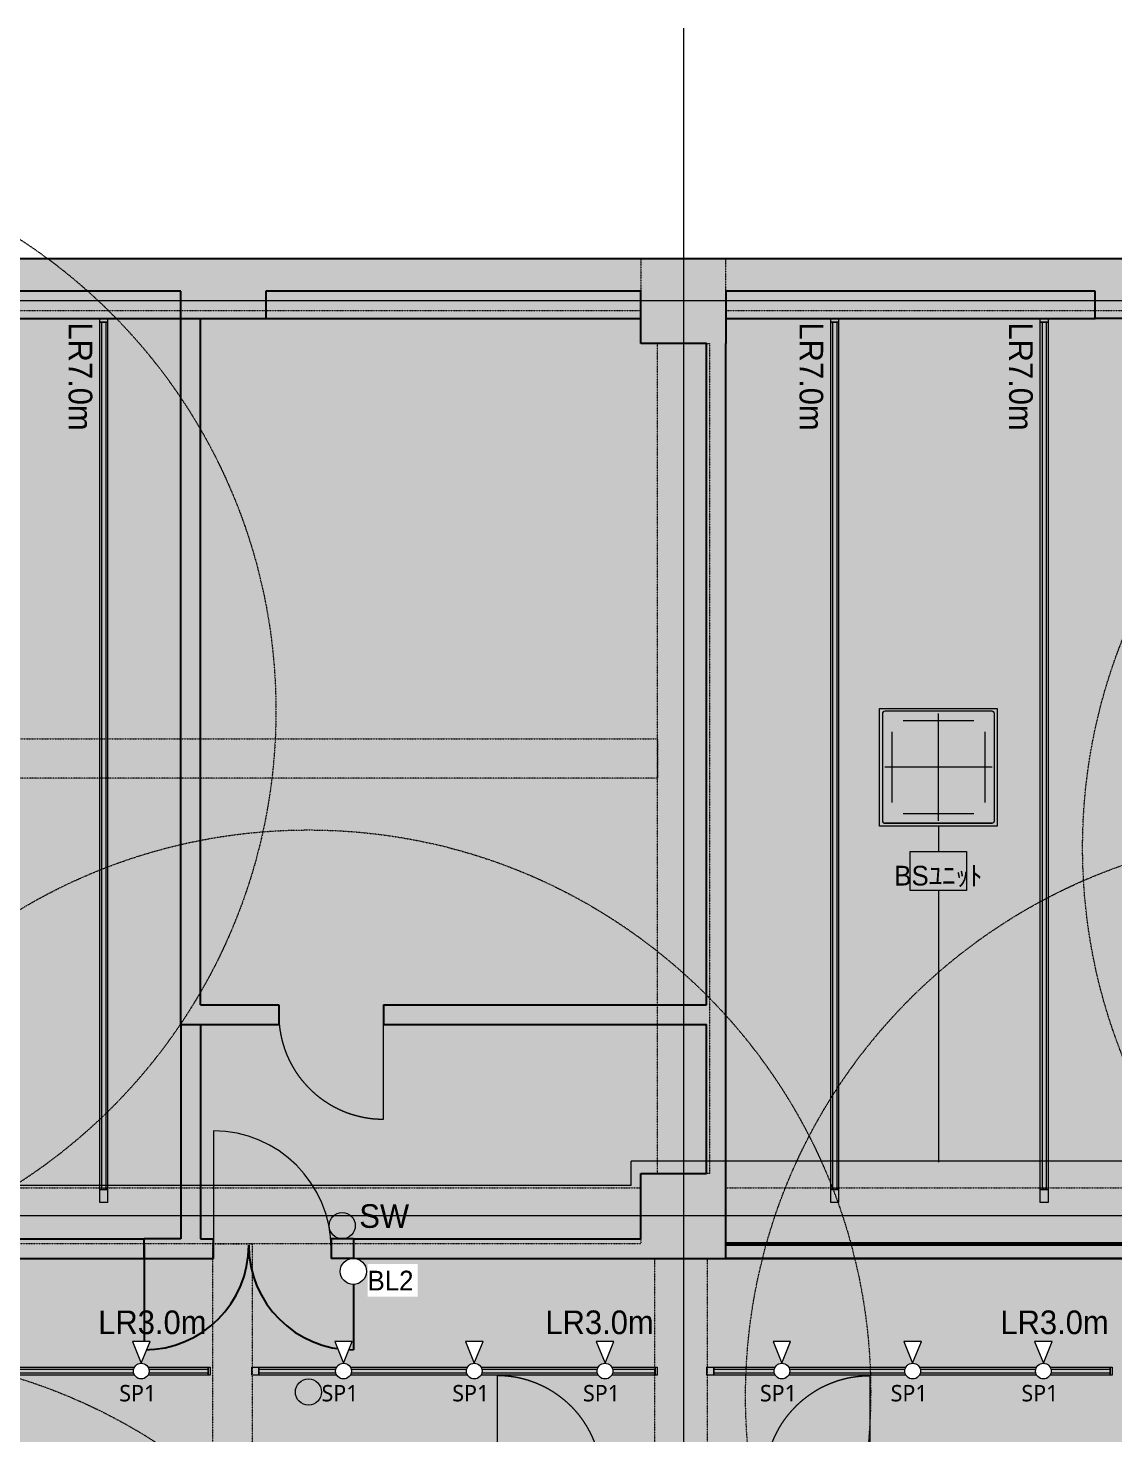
# Model space of a CAD drawing. Header units: millimetres. Extents: x -376000 to 292178, y -193032 to 188048.
# Drawn here: x -241370 to -233066, y 62181 to 72936 of the extents above; entities that cross this region are included whole.
import ezdxf

# ---------------------------------------------------------------- set-up
doc = ezdxf.new("R2010")
doc.units = ezdxf.units.MM
for name, pattern in [('VW-01 短破線', [2.116125, 1.058062, -1.058062]), ('ラインタイプ-1', [2.116531, 1.058062, -1.058469]), ('ラインタイプ-28', [1.058161, 0.705383, -0.352778]), ('ラインタイプ-6', [5.291531, 3.175, -1.058062, 0.352704, -0.705764])]:
    doc.linetypes.add(name, pattern=pattern)
for name, color, linetype, lineweight, true_color in [('02_0.25', 1, 'Continuous', 25, 0xff0000), ('04_0.10', 7, 'Continuous', 9, 0x0099ff), ('05_0.05点線', 9, 'ラインタイプ-28', 5, 0x808080), ('06一点鎖線', 7, 'ラインタイプ-6', 9, 0x9999ff), ('08_ハッチ・色', 7, 'Continuous', 5, 0x888888)]:
    doc.layers.add(name, color=color, linetype=linetype, lineweight=lineweight, true_color=true_color)
for name, color, linetype, lineweight in [('07_文字・記号', 7, 'Continuous', 9), ('_塗（エリア） (2D)', 7, 'Continuous', 5), ('_塗（壁） (2D)', 7, 'Continuous', 5), ('_天井プロット (2D)', 7, 'Continuous', 5), ('_平面図(既存部) (2D)', 7, 'Continuous', 5), ('_平面図（新設） (2D)', 7, 'Continuous', 5), ('_梁 (2D)', 7, 'Continuous', 5), ('_給排水ガス (2D)', 7, 'Continuous', 5), ('_解体部 (2D)', 7, 'Continuous', 5), ('一般', 7, 'Continuous', 5)]:
    doc.layers.add(name, color=color, linetype=linetype, lineweight=lineweight)
doc.styles.add('Yu Gothic UI (bold)', font='Yu Gothic UI.ttf')
doc.styles.add('ＭＳ Ｐゴシック', font='MS PGothic.ttf')

# ---------------------------------------------------------------- blocks, each defined once
blk = doc.blocks.new('給排水ガス (2D)')
at = {"layer": '07_文字・記号', "color": 5, "lineweight": 18, "true_color": 0x0000ff}
for p, q in [((-234408, 66831), (-234408, 66637)), ((-234408, 66337), (-234408, 64260)), ((-227448, 64266), (-236758, 64266)), ((-236758, 64080), (-236758, 64266)), ((-236758, 64080), (-242626, 64080))]:
    blk.add_line(p, q, dxfattribs=at)
blk = doc.blocks.new('塗（エリア） (2D)')
at = {"layer": '08_ハッチ・色', "linetype": 'Continuous', "lineweight": 0, "true_color": 0xffa264, "transparency": 33554610}
blk.add_hatch(color=21, dxfattribs=at).paths.add_polyline_path([(-247393, 71049), (-247393, 64114), (-247343, 64114), (-247343, 63599), (-240128, 63599), (-240128, 71049)])
at = {"layer": '08_ハッチ・色', "linetype": 'Continuous', "lineweight": 0, "true_color": 0xdddddd, "transparency": 33554559}
blk.add_hatch(color=254, dxfattribs=at).paths.add_polyline_path([(-240128, 71064), (-236108, 71064), (-236108, 63599), (-240128, 63599)])
at = {"layer": '08_ハッチ・色', "linetype": 'Continuous', "lineweight": 0, "true_color": 0x74ff63, "transparency": 33554559}
blk.add_hatch(color=91, dxfattribs=at).paths.add_polyline_path([(-227667, 63599), (-236108, 63599), (-236108, 71049), (-225358, 71049), (-225358, 67768), (-227667, 67768)])
at = {"layer": '08_ハッチ・色', "linetype": 'Continuous', "lineweight": 0, "true_color": 0xd9d2ae, "transparency": 33554559}
blk.add_hatch(color=9, dxfattribs=at).paths.add_polyline_path([(-250143, 61859), (-250143, 64114), (-247343, 64114), (-247343, 63599), (-227667, 63599), (-227667, 65233), (-225358, 65233), (-225358, 63624), (-222308, 63624), (-222308, 61859)])
blk = doc.blocks.new('塗（壁） (2D)')
at = {"layer": '02_0.25', "linetype": 'Continuous', "lineweight": 0, "true_color": 0xaaaaaa}
for points in [[(-240203, 70714), (-240053, 70714), (-240053, 65314), (-240203, 65314)], [(-240203, 70714), (-240053, 70714), (-240053, 65314), (-240203, 65314)], [(-236684, 63674), (-236684, 63524), (-238883, 63524), (-238883, 63674)]]:
    blk.add_hatch(color=253, dxfattribs=at).paths.add_polyline_path(points)
at = {"layer": '08_ハッチ・色', "color": 253, "true_color": 0xaaaaaa}
for points in [[(-242933, 70924), (-240203, 70924), (-242933, 71174), (-240203, 71174)], [(-242933, 70924), (-240203, 70924), (-242933, 71174), (-240203, 71174)], [(-240203, 70714), (-239553, 70714), (-240203, 71174), (-239553, 71174)], [(-240203, 70714), (-239553, 70714), (-240203, 71174), (-239553, 71174)], [(-239553, 70924), (-236683, 70924), (-239553, 71174), (-236683, 71174)], [(-239553, 70924), (-236683, 70924), (-239553, 71174), (-236683, 71174)], [(-236683, 70524), (-236033, 70524), (-236683, 71174), (-236033, 71174)], [(-236683, 70524), (-236033, 70524), (-236683, 71174), (-236033, 71174)], [(-236033, 70924), (-233210, 70924), (-236033, 71174), (-233210, 71174)], [(-236033, 70924), (-233210, 70924), (-236033, 71174), (-233210, 71174)], [(-233210, 70714), (-232560, 70714), (-233210, 71174), (-232560, 71174)], [(-233210, 70714), (-232560, 70714), (-233210, 71174), (-232560, 71174)], [(-242933, 70714), (-240203, 70714), (-242933, 70924), (-240203, 70924)], [(-242933, 70714), (-240203, 70714), (-242933, 70924), (-240203, 70924)], [(-239553, 70714), (-236683, 70714), (-239553, 70924), (-236683, 70924)], [(-239553, 70714), (-236683, 70714), (-239553, 70924), (-236683, 70924)], [(-236033, 70714), (-233210, 70714), (-236033, 70924), (-233210, 70924)], [(-236033, 70714), (-233210, 70714), (-236033, 70924), (-233210, 70924)]]:
    blk.add_solid(points, dxfattribs=at)
at = {"layer": '08_ハッチ・色', "color": 253, "linetype": 'Continuous', "true_color": 0xaaaaaa}
for points in [[(-236183, 64174), (-236033, 64174), (-236183, 70524), (-236033, 70524)], [(-240053, 65314), (-239453, 65314), (-240053, 65464), (-239453, 65464)], [(-238653, 65314), (-236183, 65314), (-238653, 65464), (-236183, 65464)], [(-240483, 63674), (-242683, 63674), (-240483, 63524), (-242683, 63524)], [(-240633, 63644), (-242683, 63644), (-240633, 63524), (-242683, 63524)]]:
    blk.add_solid(points, dxfattribs=at)
at = {"layer": '08_ハッチ・色', "color": 141}
for points in [[(-240203, 63674), (-240053, 63674), (-240203, 65314), (-240053, 65314)], [(-240483, 63674), (-240483, 63524), (-239953, 63674), (-239953, 63524)], [(-238883, 63524), (-238883, 63674), (-239053, 63524), (-239053, 63674)], [(-236033, 63644), (-236033, 63524), (-229783, 63644), (-229783, 63524)]]:
    blk.add_solid(points, dxfattribs=at)
at = {"layer": '08_ハッチ・色', "color": 253, "linetype": 'Continuous', "true_color": 0xaaaaaa, "transparency": 33554687}
blk.add_solid([(-236683, 63524), (-236033, 63524), (-236683, 64174), (-236033, 64174)], dxfattribs=at)
blk.add_solid([(-236683, 63524), (-236033, 63524), (-236683, 64174), (-236033, 64174)], dxfattribs=at)
blk = doc.blocks.new('グループ-70')
at = {"layer": '一般'}
blk.add_line((-237783, 62626), (-237783, 61826), dxfattribs=at)
blk.add_open_spline([(-236983, 61826), (-236983, 61865), (-236987, 61904), (-236990, 61944), (-236998, 61982), (-237006, 62021), (-237017, 62058), (-237029, 62096), (-237044, 62132), (-237059, 62169), (-237077, 62203), (-237096, 62238), (-237118, 62271), (-237139, 62303), (-237164, 62334), (-237189, 62364), (-237217, 62392), (-237245, 62420), (-237275, 62444), (-237306, 62469), (-237338, 62491), (-237371, 62513), (-237406, 62532), (-237440, 62550), (-237477, 62565), (-237513, 62580), (-237551, 62592), (-237588, 62603), (-237627, 62611), (-237665, 62618), (-237704, 62622), (-237743, 62626), (-237783, 62626)], degree=2, knots=[0, 0, 0, 0.0625, 0.0625, 0.125, 0.125, 0.1875, 0.1875, 0.25, 0.25, 0.3125, 0.3125, 0.375, 0.375, 0.4375, 0.4375, 0.5, 0.5, 0.5625, 0.5625, 0.625, 0.625, 0.6875, 0.6875, 0.75, 0.75, 0.8125, 0.8125, 0.875, 0.875, 0.9375, 0.9375, 1, 1, 1], dxfattribs=at)
blk = doc.blocks.new('グループ-71')
at = {"layer": '一般'}
blk.add_line((-234933, 62626), (-234933, 61826), dxfattribs=at)
blk.add_open_spline([(-235733, 61826), (-235733, 61865), (-235729, 61904), (-235725, 61944), (-235717, 61982), (-235710, 62021), (-235698, 62058), (-235687, 62096), (-235672, 62132), (-235657, 62169), (-235638, 62203), (-235620, 62238), (-235598, 62271), (-235576, 62303), (-235551, 62334), (-235526, 62364), (-235498, 62392), (-235471, 62420), (-235440, 62444), (-235410, 62469), (-235377, 62491), (-235345, 62513), (-235310, 62532), (-235275, 62550), (-235239, 62565), (-235203, 62580), (-235165, 62592), (-235127, 62603), (-235089, 62611), (-235050, 62618), (-235011, 62622), (-234972, 62626), (-234933, 62626)], degree=2, knots=[0, 0, 0, 0.0625, 0.0625, 0.125, 0.125, 0.1875, 0.1875, 0.25, 0.25, 0.3125, 0.3125, 0.375, 0.375, 0.4375, 0.4375, 0.5, 0.5, 0.5625, 0.5625, 0.625, 0.625, 0.6875, 0.6875, 0.75, 0.75, 0.8125, 0.8125, 0.875, 0.875, 0.9375, 0.9375, 1, 1, 1], dxfattribs=at)
blk = doc.blocks.new('グループ-72')
at = {"layer": '一般'}
blk.add_line((-238653, 64589), (-238653, 65389), dxfattribs=at)
blk.add_open_spline([(-239453, 65389), (-239453, 65349), (-239449, 65310), (-239445, 65271), (-239437, 65232), (-239430, 65194), (-239418, 65156), (-239407, 65119), (-239392, 65082), (-239377, 65046), (-239358, 65011), (-239340, 64977), (-239318, 64944), (-239296, 64911), (-239271, 64881), (-239246, 64851), (-239218, 64823), (-239191, 64795), (-239160, 64770), (-239130, 64745), (-239097, 64723), (-239065, 64702), (-239030, 64683), (-238995, 64665), (-238959, 64649), (-238923, 64634), (-238885, 64623), (-238847, 64612), (-238809, 64604), (-238770, 64596), (-238731, 64592), (-238692, 64589), (-238653, 64589)], degree=2, knots=[0, 0, 0, 0.0625, 0.0625, 0.125, 0.125, 0.1875, 0.1875, 0.25, 0.25, 0.3125, 0.3125, 0.375, 0.375, 0.4375, 0.4375, 0.5, 0.5, 0.5625, 0.5625, 0.625, 0.625, 0.6875, 0.6875, 0.75, 0.75, 0.8125, 0.8125, 0.875, 0.875, 0.9375, 0.9375, 1, 1, 1], dxfattribs=at)
blk = doc.blocks.new('平面図(既存部) (2D)')
at = {"layer": '02_0.25'}
for p, q in [((-250482.756, 71173.559), (-214832.756, 71173.559)), ((-250482.756, 71173.559), (-214832.756, 71173.559)), ((-240202.756, 70923.559), (-242932.756, 70923.559)), ((-240202.756, 70923.559), (-242932.756, 70923.559)), ((-240202.756, 70713.559), (-240202.756, 70923.559)), ((-240202.756, 70713.559), (-240202.756, 70923.559)), ((-236682.756, 70923.559), (-239552.756, 70923.559)), ((-239552.756, 70923.559), (-239552.756, 70713.559)), ((-236682.756, 70923.559), (-239552.756, 70923.559)), ((-239552.756, 70923.559), (-239552.756, 70713.559)), ((-236682.756, 70523.559), (-236682.756, 70923.559)), ((-236682.756, 70523.559), (-236682.756, 70923.559)), ((-233210, 70923.559), (-236037.244, 70923.559)), ((-233210, 70923.559), (-236037.244, 70923.559)), ((-236032.756, 70923.559), (-236032.756, 70523.559)), ((-236032.756, 70923.559), (-236032.756, 70523.559)), ((-233210, 70713.559), (-233210, 70923.559)), ((-233210, 70713.559), (-233210, 70923.559)), ((-242932.756, 70713.559), (-236682.756, 70713.559)), ((-242932.756, 70713.559), (-236682.756, 70713.559)), ((-240202.756, 65313.559), (-240202.756, 70713.559)), ((-240052.756, 65463.559), (-240052.756, 70713.559)), ((-236032.756, 70713.559), (-233210, 70713.559)), ((-232560, 70713.559), (-233210, 70713.559)), ((-232560, 70713.559), (-233210, 70713.559)), ((-236182.756, 70523.559), (-236682.756, 70523.559)), ((-236182.756, 70523.559), (-236682.756, 70523.559)), ((-236182.756, 65463.559), (-236182.756, 70523.559)), ((-236032.756, 64173.559), (-236032.756, 70523.559)), ((-240052.756, 65463.559), (-239452.756, 65463.559)), ((-239452.756, 65463.559), (-239452.756, 65313.559)), ((-238652.756, 65463.559), (-238652.756, 65313.559)), ((-238652.756, 65463.559), (-236182.756, 65463.559)), ((-240202.756, 65313.559), (-239452.756, 65313.559)), ((-238652.756, 65313.559), (-236182.756, 65313.559)), ((-236182.756, 64173.559), (-236182.756, 65313.559)), ((-236682.756, 64173.559), (-236182.756, 64173.559)), ((-236682.756, 63673.559), (-236682.756, 64173.559)), ((-236032.756, 63523.559), (-236032.756, 64173.559)), ((-242681.626, 63673.559), (-240482.756, 63673.559)), ((-240482.756, 63523.559), (-240482.756, 63673.559)), ((-238882.756, 63673.559), (-236682.756, 63673.559)), ((-238882.756, 63673.559), (-238882.756, 63523.559)), ((-242932.756, 63523.559), (-240482.756, 63523.559)), ((-238882.756, 63523.559), (-236682.756, 63523.559)), ((-236682.756, 63523.559), (-236032.756, 63523.559)), ((-236682.756, 63523.559), (-236032.756, 63523.559))]:
    blk.add_line(p, q, dxfattribs=at)
at = {"layer": '06一点鎖線'}
for p, q in [((-236357.756, 72935.684), (-236357.756, 54935.684)), ((-236357.756, 72935.684), (-236357.756, 54935.684)), ((-212828.665, 70848.559), (-252828.665, 70848.559)), ((-212828.665, 70848.559), (-252828.665, 70848.559)), ((-212828.665, 63848.559), (-252828.665, 63848.559)), ((-212828.665, 63848.559), (-252828.665, 63848.559))]:
    blk.add_line(p, q, dxfattribs=at)
at = {"layer": '一般', "color": 7, "transparency": 33554559}
blk.add_blockref('グループ-72', (0, 0), dxfattribs=at)
at = {"layer": '一般'}
for name in ['グループ-70', 'グループ-71']:
    blk.add_blockref(name, (0, 0), dxfattribs=at)
blk = doc.blocks.new('解体部 (2D)')
at = {"layer": '02_0.25'}
for p, q in [((-240482.756, 63623.559), (-240482.756, 62823.559)), ((-238882.756, 63623.559), (-238882.756, 62823.559)), ((-231032.756, 63623.559), (-236032.756, 63623.559)), ((-231032.756, 63523.559), (-236032.756, 63523.559))]:
    blk.add_line(p, q, dxfattribs=at)
for centre, start, end in [((-240482.756, 63623.559), 270, 0), ((-238882.756, 63623.559), 180, 270)]:
    blk.add_arc(centre, 800, start, end, dxfattribs=at)
blk = doc.blocks.new('グループ-544')
at = {"layer": '04_0.10'}
blk.add_line((-239953, 64499), (-239953, 63599), dxfattribs=at)
blk.add_arc((-239953, 63599), 900, 0, 90, dxfattribs=at)
blk = doc.blocks.new('平面図（新設） (2D)')
at = {"layer": '02_0.25'}
for p, q in [((-240202.756, 65313.559), (-240202.756, 63673.559)), ((-240052.756, 65313.559), (-240052.756, 63673.559)), ((-240202.756, 63673.559), (-240482.756, 63673.559)), ((-240052.756, 63673.559), (-239952.756, 63673.559)), ((-239952.756, 63523.559), (-239952.756, 63673.559)), ((-238882.756, 63673.559), (-239052.756, 63673.559)), ((-239052.756, 63673.559), (-239052.756, 63523.559)), ((-236032.756, 63643.559), (-229782.756, 63643.559)), ((-240482.756, 63523.559), (-239952.756, 63523.559)), ((-238882.756, 63523.559), (-239052.756, 63523.559)), ((-236032.756, 63523.559), (-229782.756, 63523.559))]:
    blk.add_line(p, q, dxfattribs=at)
at = {"layer": '04_0.10'}
blk.add_blockref('グループ-544', (0, 0), dxfattribs=at)
blk = doc.blocks.new('グループ-1160')
at = {"layer": '07_文字・記号', "color": 160, "linetype": 'Continuous', "lineweight": 5, "true_color": 0x003dff, "transparency": 33554687, "flags": 128}
for points in [[(-243025, 62631), (-243078, 62631), (-243078, 62691), (-243025, 62691)], [(-239994, 62631), (-243025, 62631), (-243025, 62691), (-239994, 62691)], [(-239994, 62646), (-243025, 62646), (-243025, 62676), (-239994, 62676)], [(-239978, 62631), (-239994, 62631), (-239994, 62691), (-239978, 62691)]]:
    blk.add_lwpolyline(points, close=True, dxfattribs=at)
at = {"layer": '07_文字・記号', "color": 160, "true_color": 0x003dff, "insert": (-240420, 63033), "char_height": 180.9, "attachment_point": 5, "line_spacing_factor": 1.007907, "style": 'ＭＳ Ｐゴシック'}
blk.add_mtext('LR3.0m', dxfattribs=at)
blk = doc.blocks.new('グループ-1161')
at = {"layer": '07_文字・記号', "color": 160, "linetype": 'Continuous', "lineweight": 5, "true_color": 0x003dff, "transparency": 33554687, "flags": 128}
for points in [[(-239605, 62631), (-239658, 62631), (-239658, 62691), (-239605, 62691)], [(-236574, 62631), (-239605, 62631), (-239605, 62691), (-236574, 62691)], [(-236574, 62646), (-239605, 62646), (-239605, 62676), (-236574, 62676)], [(-236558, 62631), (-236574, 62631), (-236574, 62691), (-236558, 62691)]]:
    blk.add_lwpolyline(points, close=True, dxfattribs=at)
at = {"layer": '07_文字・記号', "color": 160, "true_color": 0x003dff, "insert": (-237000, 63033), "char_height": 180.9, "attachment_point": 5, "line_spacing_factor": 1.007907, "style": 'ＭＳ Ｐゴシック'}
blk.add_mtext('LR3.0m', dxfattribs=at)
blk = doc.blocks.new('グループ-1162')
at = {"layer": '07_文字・記号', "color": 160, "linetype": 'Continuous', "lineweight": 5, "true_color": 0x003dff, "transparency": 33554687, "flags": 128}
for points in [[(-236125, 62631), (-236178, 62631), (-236178, 62691), (-236125, 62691)], [(-233094, 62631), (-236125, 62631), (-236125, 62691), (-233094, 62691)], [(-233094, 62646), (-236125, 62646), (-236125, 62676), (-233094, 62676)], [(-233078, 62631), (-233094, 62631), (-233094, 62691), (-233078, 62691)]]:
    blk.add_lwpolyline(points, close=True, dxfattribs=at)
at = {"layer": '07_文字・記号', "color": 160, "true_color": 0x003dff, "insert": (-233520, 63033), "char_height": 180.9, "attachment_point": 5, "line_spacing_factor": 1.007907, "style": 'ＭＳ Ｐゴシック'}
blk.add_mtext('LR3.0m', dxfattribs=at)
blk = doc.blocks.new('グループ-1184')
at = {"color": 255}
blk.add_wipeout([(67, 218), (-67, 218), (0, 52)], dxfattribs=at).dxf.layer = '07_文字・記号'
at = {"layer": '07_文字・記号', "color": 160, "true_color": 0x003dff, "flags": 128}
blk.add_lwpolyline([(67, 218), (-67, 218), (0, 52)], close=True, dxfattribs=at)
at = {"color": 255}
blk.add_wipeout([(38, -55), (33, -58), (28, -61), (23, -64), (17, -66), (11, -67), (5, -68), (0, -68), (-6, -68), (-12, -67), (-18, -66), (-23, -64), (-29, -61), (-34, -58), (-38, -54), (-43, -50), (-47, -46), (-50, -41), (-53, -36), (-56, -31), (-58, -25), (-59, -20), (-60, -14), (-60, -8), (-60, -2), (-59, 4), (-57, 10), (-55, 15), (-53, 20), (-50, 25), (-46, 30), (-42, 34), (-38, 38), (-33, 42), (-28, 45), (-23, 47), (-17, 49), (-11, 51), (-5, 51), (0, 52), (6, 51), (12, 50), (18, 49), (23, 47), (29, 44), (34, 41), (38, 38), (43, 34), (47, 29), (50, 25), (53, 20), (56, 14), (58, 9), (59, 3), (60, -3), (60, -9), (60, -15), (59, -20), (57, -26), (55, -32), (53, -37), (50, -42), (46, -47), (42, -51)], dxfattribs=at).dxf.layer = '07_文字・記号'
at = {"layer": '07_文字・記号', "color": 160, "true_color": 0x003dff}
blk.add_circle((0, -8), 60, dxfattribs=at)
blk = doc.blocks.new('照明(スポット)-1')
at = {"layer": '07_文字・記号', "color": 160, "true_color": 0x003dff, "transparency": 33554687, "insert": (-168, -114), "char_height": 125.6, "attachment_point": 1, "line_spacing_factor": 1.03018, "style": 'Yu Gothic UI (bold)'}
blk.add_mtext('SP1', dxfattribs=at)
at = {"layer": '07_文字・記号', "color": 160, "true_color": 0x003dff}
blk.add_blockref('グループ-1184', (0, 0), dxfattribs=at)
blk = doc.blocks.new('LR4m')
at = {"layer": '07_文字・記号', "color": 160, "linetype": 'Continuous', "lineweight": 5, "true_color": 0x003dff, "transparency": 33554687, "flags": 128}
for points in [[(48, 4945), (48, 5045), (108, 5045), (108, 4945)], [(48, -1690), (48, 4945), (108, 4945), (108, -1690)], [(62, -1690), (62, 4945), (92, 4945), (92, -1690)], [(48, -1720), (48, -1690), (108, -1690), (108, -1720)]]:
    blk.add_lwpolyline(points, close=True, dxfattribs=at)
at = {"layer": '07_文字・記号', "color": 160, "true_color": 0x003dff, "insert": (257, -1275), "char_height": 180.9, "attachment_point": 5, "rotation": 90, "line_spacing_factor": 1.007907, "style": 'ＭＳ Ｐゴシック'}
blk.add_mtext('LR7.0m', dxfattribs=at)
blk = doc.blocks.new('非常用照明')
at = {"layer": '07_文字・記号', "linetype": 'Continuous', "lineweight": 0, "true_color": 0x00d136}
h = blk.add_hatch(color=102, dxfattribs=at)
edge = h.paths.add_edge_path()
edge.add_arc((0, 0), 100, 0, 360)
at = {"layer": '07_文字・記号', "color": 92, "true_color": 0x14b500}
blk.add_circle((0, 0), 100, dxfattribs=at)
blk = doc.blocks.new('グループ-1166')
at = {"layer": '07_文字・記号', "linetype": 'Continuous', "lineweight": 0, "true_color": 0x02abea}
blk.add_hatch(color=140, dxfattribs=at).paths.add_polyline_path([(-450, 450), (450, 450), (450, -450), (-450, -450)])
at = {"layer": '07_文字・記号'}
for p, q in [((-428, 410), (-428, -410)), ((410, 428), (-410, 428)), ((270, 356), (-270, 356)), ((0, -410), (0, 410)), ((428, -410), (428, 410)), ((-356, 270), (-356, -270)), ((356, 270), (356, -270)), ((410, 0), (-410, 0)), ((410, -428), (-410, -428)), ((270, -356), (-270, -356))]:
    blk.add_line(p, q, dxfattribs=at)
at = {"layer": '07_文字・記号', "flags": 128}
blk.add_lwpolyline([(-450, 450), (450, 450), (450, -450), (-450, -450)], close=True, dxfattribs=at)
for points in [[(-410, 428, 0.198861), (-422, 422, 0.198934), (-428, 410)], [(-410, 428, 0.414132), (-428, 410), (-428, -410)], [(428, 410, 0.414296), (410, 428), (-410, 428)], [(428, 410, 0.198964), (422, 422, 0.198891), (410, 428)], [(410, -428, 0.414132), (428, -410), (428, 410)], [(-428, -410, 0.198964), (-422, -422, 0.198891), (-410, -428)], [(-428, -410, 0.198964), (-422, -422, 0.198891), (-410, -428)], [(-428, -410, 0.414296), (-410, -428), (410, -428)], [(410, -428, 0.198861), (422, -422, 0.198934), (428, -410)]]:
    blk.add_lwpolyline(points, format="xyb", dxfattribs=at)
at = {"layer": '07_文字・記号', "insert": (0, 238), "char_height": 1.51, "attachment_point": 2, "line_spacing_factor": 0.99804, "style": 'ＭＳ Ｐゴシック'}
blk.add_mtext('AC', dxfattribs=at)
blk = doc.blocks.new('シンボル-5')
at = {"layer": '07_文字・記号'}
blk.add_blockref('グループ-1166', (0, 0), dxfattribs=at)
blk = doc.blocks.new('グループ-1365')
at = {"layer": '07_文字・記号', "linetype": 'Continuous', "lineweight": 0, "true_color": 0x02abea, "transparency": 33554687}
blk.add_hatch(color=140, dxfattribs=at).paths.add_polyline_path([(-234193, 66637), (-234193, 66337), (-234623, 66337), (-234623, 66637)])
at = {"layer": '07_文字・記号', "color": 7, "linetype": 'Continuous', "lineweight": 5, "transparency": 33554687, "flags": 128}
blk.add_lwpolyline([(-234193, 66637), (-234193, 66337), (-234623, 66337), (-234623, 66637)], close=True, dxfattribs=at)
at = {"layer": '07_文字・記号', "color": 7, "insert": (-234408, 66527), "char_height": 150.8, "attachment_point": 2, "line_spacing_factor": 1.006498, "style": 'ＭＳ Ｐゴシック'}
blk.add_mtext('BSﾕﾆｯﾄ', dxfattribs=at)
blk = doc.blocks.new('天井プロット (2D)')
at = {"layer": '07_文字・記号', "linetype": 'Continuous', "lineweight": 0, "true_color": 0x0036e9}
h = blk.add_hatch(color=160, dxfattribs=at)
edge = h.paths.add_edge_path()
edge.add_arc((-238968, 63774), 100, 0, 360)
at = {"layer": '07_文字・記号', "color": 100, "linetype": 'VW-01 短破線', "true_color": 0x00ff3f}
for centre in [(-243775, 67713), (-229005, 66665), (-231583, 62470)]:
    blk.add_circle(centre, 4300, dxfattribs=at)
at = {"layer": '07_文字・記号', "color": 160, "true_color": 0x0036e9}
blk.add_circle((-238968, 63774), 100, dxfattribs=at)
at = {"layer": '07_文字・記号', "color": 7, "rotation": 180}
for p in [(-240714, 68995), (-235124, 68995), (-233521, 68995)]:
    blk.add_blockref('LR4m', p, dxfattribs=at)
at = {"layer": '07_文字・記号', "color": 7}
for name, p in [('シンボル-5', (-234408, 67281)), ('グループ-1160', (0, 0)), ('グループ-1161', (0, 0)), ('グループ-1162', (0, 0))]:
    blk.add_blockref(name, p, dxfattribs=at)
at = {"layer": '07_文字・記号', "color": 7, "transparency": 33554687}
blk.add_blockref('グループ-1365', (0, 0), dxfattribs=at)
at = {"layer": '07_文字・記号', "color": 160, "true_color": 0x0036e9, "insert": (-238837, 63938), "char_height": 180.9, "attachment_point": 1, "line_spacing_factor": 1.007907, "style": 'ＭＳ Ｐゴシック'}
blk.add_mtext('SW', dxfattribs=at)
at = {"color": 255}
blk.add_wipeout([(-238783, 63419), (-238784, 63409), (-238786, 63399), (-238789, 63390), (-238792, 63381), (-238797, 63372), (-238802, 63364), (-238809, 63356), (-238816, 63349), (-238823, 63343), (-238831, 63338), (-238840, 63333), (-238849, 63329), (-238858, 63327), (-238868, 63325), (-238878, 63324), (-238888, 63324), (-238897, 63325), (-238907, 63327), (-238916, 63329), (-238926, 63333), (-238934, 63338), (-238942, 63343), (-238950, 63349), (-238957, 63356), (-238963, 63364), (-238969, 63372), (-238973, 63381), (-238977, 63390), (-238980, 63399), (-238982, 63409), (-238983, 63419), (-238983, 63428), (-238982, 63438), (-238980, 63448), (-238977, 63457), (-238973, 63466), (-238969, 63475), (-238963, 63483), (-238957, 63491), (-238950, 63498), (-238942, 63504), (-238934, 63509), (-238926, 63514), (-238916, 63518), (-238907, 63521), (-238897, 63522), (-238888, 63523), (-238878, 63523), (-238868, 63522), (-238858, 63521), (-238849, 63518), (-238840, 63514), (-238831, 63509), (-238823, 63504), (-238816, 63498), (-238809, 63491), (-238802, 63483), (-238797, 63475), (-238792, 63466), (-238789, 63457), (-238786, 63448), (-238784, 63438), (-238783, 63428)], dxfattribs=at).dxf.layer = '07_文字・記号'
at = {"layer": '07_文字・記号', "color": 160, "true_color": 0x0036e9}
blk.add_circle((-238883, 63424), 100, dxfattribs=at)
at = {"layer": '07_文字・記号'}
for p in [(-238958, 62669), (-237958, 62669), (-236958, 62669), (-234605, 62669), (-233605, 62669)]:
    blk.add_blockref('照明(スポット)-1', p, dxfattribs=at)
at = {"layer": '07_文字・記号', "color": 100, "linetype": 'VW-01 短破線', "true_color": 0x00ff3f}
blk.add_circle((-242721, 58500), 4300, dxfattribs=at)
at = {"layer": '07_文字・記号', "color": 7}
blk.add_blockref('非常用照明', (-239226, 62501), dxfattribs=at)
at = {"color": 255}
blk.add_wipeout([(-238774, 63230), (-238390, 63230), (-238390, 63480), (-238774, 63480)], dxfattribs=at).dxf.layer = '07_文字・記号'
at = {"layer": '07_文字・記号', "color": 100, "linetype": 'VW-01 短破線', "true_color": 0x00ff3f}
blk.add_circle((-239226, 62501), 4300, dxfattribs=at)
at = {"layer": '07_文字・記号', "color": 160, "true_color": 0x0036e9, "insert": (-238774, 63429), "char_height": 150.8, "attachment_point": 1, "line_spacing_factor": 1.006498, "style": 'ＭＳ Ｐゴシック'}
blk.add_mtext('BL2', dxfattribs=at)
at = {"layer": '07_文字・記号'}
for p in [(-240505, 62669), (-235605, 62669)]:
    blk.add_blockref('照明(スポット)-1', p, dxfattribs=at)
blk = doc.blocks.new('梁 (2D)')
at = {"layer": '05_0.05点線', "color": 7, "linetype": 'ラインタイプ-1', "flags": 128}
for points in [[(-236682.756, 71173.559), (-236682.756, 70773.559), (-242932.756, 70773.559), (-242932.756, 71173.559)], [(-229782.756, 71173.559), (-229782.756, 70773.559), (-236032.756, 70773.559), (-236032.756, 71173.559)], [(-236157.756, 64173.559), (-236557.756, 64173.559), (-236557.756, 70523.559), (-236157.756, 70523.559)], [(-236557.756, 67498.559), (-236557.756, 67198.559), (-243057.756, 67198.559), (-243057.756, 67498.559)], [(-236682.756, 64063.559), (-236682.756, 63633.559), (-242932.756, 63633.559), (-242932.756, 64063.559)], [(-229782.756, 64063.559), (-229782.756, 63633.559), (-236032.756, 63633.559), (-236032.756, 64063.559)], [(-239957.756, 63633.559), (-239657.756, 63633.559), (-239657.756, 56923.559), (-239957.756, 56923.559)], [(-236177.756, 57173.559), (-236577.756, 57173.559), (-236577.756, 63523.559), (-236177.756, 63523.559)]]:
    blk.add_lwpolyline(points, close=True, dxfattribs=at)

msp = doc.modelspace()

# ---------------------------------------------------------------- block references
at = {"layer": '_塗（エリア） (2D)'}
msp.add_blockref('塗（エリア） (2D)', (0, 0), dxfattribs=at)
at = {"layer": '_塗（壁） (2D)'}
msp.add_blockref('塗（壁） (2D)', (0, 0), dxfattribs=at)
at = {"layer": '_給排水ガス (2D)'}
msp.add_blockref('給排水ガス (2D)', (0, 0), dxfattribs=at)

# ---------------------------------------------------------------- next in the draw order: block references
at = {"layer": '_平面図(既存部) (2D)'}
msp.add_blockref('平面図(既存部) (2D)', (0, 0), dxfattribs=at)

# ---------------------------------------------------------------- next in the draw order: block references
at = {"layer": '_解体部 (2D)'}
msp.add_blockref('解体部 (2D)', (0, 0), dxfattribs=at)

# ---------------------------------------------------------------- next in the draw order: block references
at = {"layer": '_平面図（新設） (2D)'}
msp.add_blockref('平面図（新設） (2D)', (0, 0), dxfattribs=at)

# ---------------------------------------------------------------- next in the draw order: block references
at = {"layer": '_天井プロット (2D)'}
msp.add_blockref('天井プロット (2D)', (0, 0), dxfattribs=at)

# ---------------------------------------------------------------- next in the draw order: block references
at = {"layer": '_梁 (2D)'}
msp.add_blockref('梁 (2D)', (0, 0), dxfattribs=at)

doc.saveas('drawing.dxf')
